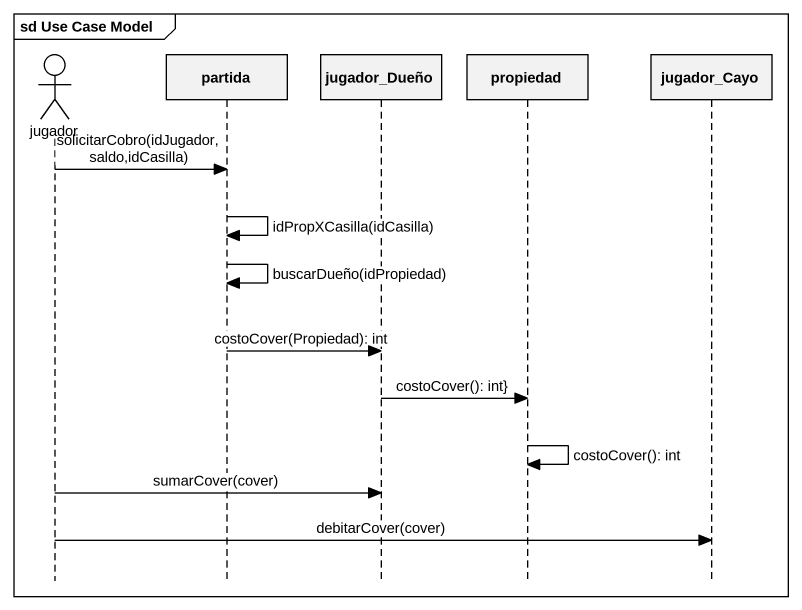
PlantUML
@startuml
mainframe sd Use Case Model
hide footbox
actor jugador
participant partida
participant jugador_Dueño
participant propiedad
participant jugador_Cayo

jugador -> partida : solicitarCobro(idJugador,saldo,idCasilla)
partida -> partida : idPropXCasilla(idCasilla)
partida -> partida : buscarDueño(idPropiedad)
partida -> jugador_Dueño : costoCover(Propiedad): int
jugador_Dueño -> propiedad : costoCover(): int}
propiedad -> propiedad : costoCover(): int
jugador -> jugador_Dueño : sumarCover(cover)
jugador -> jugador_Cayo : debitarCover(cover)
@enduml
